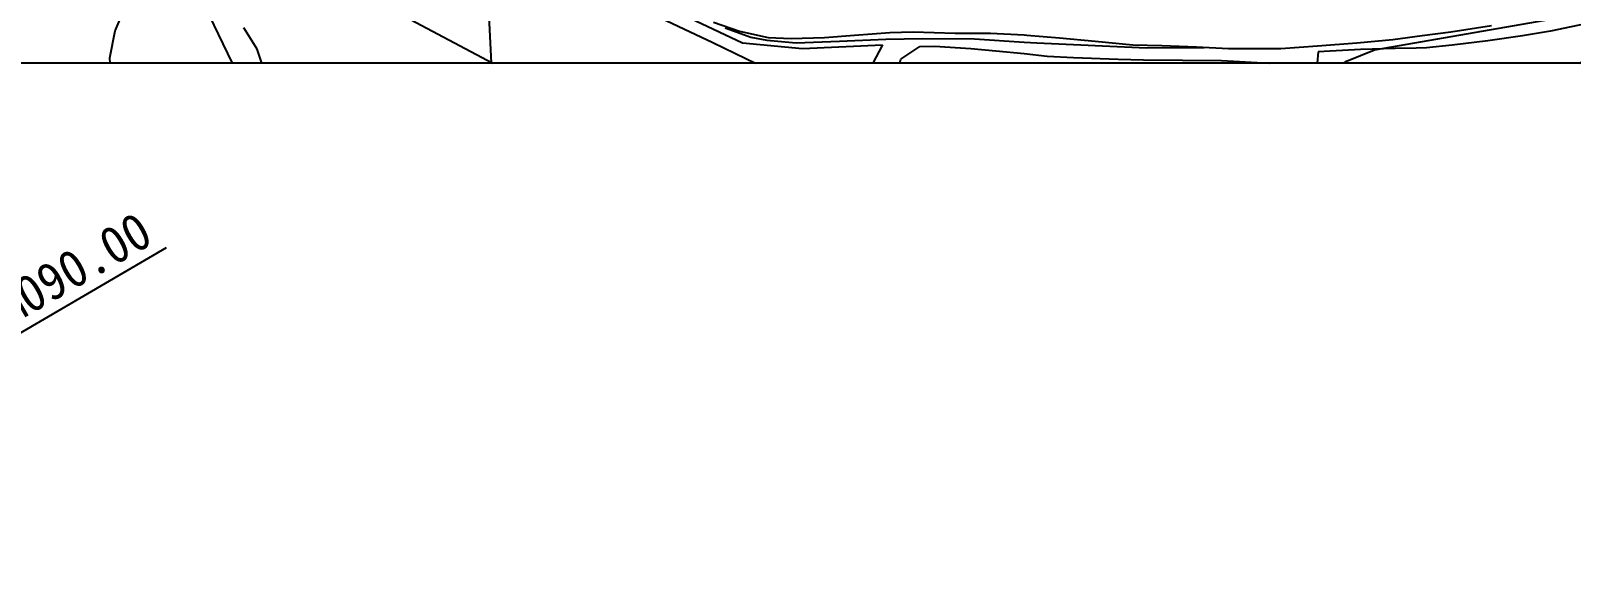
# Model space of a CAD drawing. Header units: millimetres. Extents: x 9574 to 10370, y 1103 to 1809.
# Drawn here: x 9872 to 9975.1, y 1363.4 to 1399.4 of the extents above; entities that cross this region are included whole.
import ezdxf
from ezdxf.enums import TextEntityAlignment as Align
from ezdxf.xclip import XClip

# ---------------------------------------------------------------- set-up
doc = ezdxf.new("R2010")
doc.units = ezdxf.units.MM
doc.header["$LTSCALE"] = 10
doc.header["$MEASUREMENT"] = 0
doc.header["$XCLIPFRAME"] = 2
doc.layers.add('TX-PAPR', color=2, linetype='Continuous', plot=False)
for name, color, linetype in [('TZ-BASE', 253, 'Continuous'), ('TZ-LEAL', 1, 'Continuous'), ('TZ-LEAT', 3, 'Continuous')]:
    doc.layers.add(name, color=color, linetype=linetype)
doc.styles.add('굴림체', font='GulimChe.ttf')

# ---------------------------------------------------------------- blocks, each defined once
blk = doc.blocks.new('JD-SDKSDK43SA')
at = {"layer": 'TZ-BASE'}
for p, q in [((252.7, -234.28), (225.25, 291.38)), ((280, -83.01), (700, -61.07)), ((232.33, -68.53, 79), (250.87, -78.42, 79)), ((249.6, -68.15, 77.85), (261.17, -73.63, 77.85)), ((251.52, -69.98, 78), (259.18, -73.6, 78)), ((227.17, -75.24, 78.97), (224.71, -70.13, 78.97)), ((219.2, -72.83, 79), (219.84, -71.31, 79)), ((303.45, -74.09, 78), (317.95, -71.58, 78)), ((218.85, -74.63, 79), (219.2, -72.83, 79)), ((228.69, -74.06, 77.85), (227.81, -72.62, 77.85)), ((259.22, -72.24, 83.7), (260.96, -72.84, 83.7)), ((260.01, -72.63, 77), (261.72, -73.25, 77)), ((260.96, -72.84, 83.7), (262.88, -73.28, 83.7)), ((266.65, -73.27, 83.7), (268.66, -73.11, 83.7)), ((268.66, -73.11, 83.7), (271.02, -72.94, 83.7)), ((271.02, -72.94, 83.7), (272.59, -72.9, 83.7)), ((272.59, -72.9, 83.7), (275.39, -72.98, 83.7)), ((275.39, -72.98, 83.7), (277.75, -72.98, 83.7)), ((277.75, -72.98, 83.7), (280, -73.1, 83.7)), ((280, -73.1, 83.7), (280.18, -73.11, 83.7)), ((280.18, -73.11, 83.7), (282.38, -73.29, 83.7)), ((297.82, -84.36, 79), (321.46, -72.91, 79)), ((304.67, -73.4, 83.7), (306.64, -73.14, 83.7)), ((306.64, -73.14, 83.7), (308.55, -72.89, 83.7)), ((308.55, -72.89, 83.7), (311.27, -72.48, 83.7)), ((313.35, -73.16, 79.36), (311.04, -73.49, 79.36)), ((315.23, -72.85, 79.36), (313.35, -73.16, 79.36)), ((317.99, -72.28, 79.36), (315.23, -72.85, 79.36)), ((229.15, -75.45, 77.85), (228.69, -74.06, 77.85)), ((259.18, -73.6, 78), (261.4, -74.68, 78)), ((261.17, -73.63, 77.85), (265.18, -74, 77.85)), ((261.72, -73.25, 77), (262.8, -73.45, 77)), ((262.8, -73.45, 77), (264.75, -73.62, 77)), ((262.88, -73.28, 83.7), (264.43, -73.33, 83.7)), ((264.43, -73.33, 83.7), (266.65, -73.27, 83.7)), ((264.75, -73.62, 77), (267.66, -73.51, 77)), ((265.18, -74, 77.85), (270.53, -73.77, 77.85)), ((267.66, -73.51, 77), (270.75, -73.39, 77)), ((270.53, -73.77, 77.85), (269.73, -75.3, 77.85)), ((270.75, -73.39, 77), (273.22, -73.35, 77)), ((271.76, -74.73, 77.66), (273.02, -73.88, 77.66)), ((273.02, -73.88, 77.66), (274.01, -73.85, 77.66)), ((273.22, -73.35, 77), (276.68, -73.36, 77)), ((274.01, -73.85, 77.66), (276.44, -74.01, 77.66)), ((276.44, -74.01, 77.66), (278.12, -74.16, 77.66)), ((276.68, -73.36, 77), (280, -73.58, 77)), ((278.12, -74.16, 77.66), (280, -74.35, 77.66)), ((280, -73.58, 77), (280.85, -73.64, 77)), ((280.85, -73.64, 77), (288.2, -73.97, 77)), ((282.38, -73.29, 83.7), (284.77, -73.53, 83.7)), ((284.77, -73.53, 83.7), (287.29, -73.77, 83.7)), ((287.29, -73.77, 83.7), (289.23, -73.82, 83.7)), ((288.2, -73.97, 77), (292.06, -73.94, 77)), ((289.23, -73.82, 83.7), (291.55, -73.91, 83.7)), ((291.55, -73.91, 83.7), (293.68, -74.01, 83.7)), ((293.68, -74.01, 83.7), (297.19, -74, 83.7)), ((297.19, -74, 83.7), (299.63, -73.83, 83.7)), ((299.63, -73.83, 83.7), (302.27, -73.62, 83.7)), ((302.52, -74.08, 79.36), (299.69, -74.24, 79.36)), ((301.57, -74.86, 78), (303.45, -74.09, 78)), ((302.27, -73.62, 83.7), (304.67, -73.4, 83.7)), ((304.84, -74.02, 79.36), (302.52, -74.08, 79.36)), ((306.23, -73.98, 79.36), (304.84, -74.02, 79.36)), ((306.92, -73.97, 79.36), (306.23, -73.98, 79.36)), ((308.64, -73.79, 79.36), (306.92, -73.97, 79.36)), ((311.04, -73.49, 79.36), (308.64, -73.79, 79.36)), ((218.94, -76.06, 79), (218.85, -74.63, 79)), ((261.4, -74.68, 78), (262.58, -75.28, 78)), ((271.56, -75.62, 77.66), (271.76, -74.73, 77.66)), ((280, -74.35, 77.66), (281.55, -74.52, 77.66)), ((281.55, -74.52, 77.66), (283.32, -74.62, 77.66)), ((283.32, -74.62, 77.66), (286.31, -74.72, 77.66)), ((286.31, -74.72, 77.66), (287.99, -74.78, 77.66)), ((287.99, -74.78, 77.66), (293.21, -74.82, 77.66)), ((293.21, -74.82, 77.66), (298.16, -75.1, 77.66)), ((299.69, -74.24, 79.36), (299.54, -75.9, 79.36)), ((299.64, -76.24, 78), (301.57, -74.86, 78))]:
    blk.add_line(p, q, dxfattribs=at)

msp = doc.modelspace()

# ---------------------------------------------------------------- linework, layer by layer
at = {"layer": 'TX-PAPR', "elevation": -59.38, "flags": 128}
msp.add_lwpolyline([(9658.44, 1547.26), (10358.47, 1547.26), (10358.47, 1397.26), (9658.51, 1397.26), (9658.44, 1547.26)], dxfattribs=at)
at = {"layer": 'TZ-LEAL'}
msp.add_lwpolyline([(9881.07, 1384.9), (9853.68, 1368.87), (9853.68, 1364.87)], dxfattribs=at)

# ---------------------------------------------------------------- block references
at = {"layer": 'TZ-BASE'}
ref = msp.add_blockref('JD-SDKSDK43SA', (9658.47, 1472.26, -59.38), dxfattribs=at)
XClip(ref).set_block_clipping_path([(-0.0310036678, 75), (699.9999999929, 75.0000000632), (699.9999999987, -74.9999999368), (0.0310036678, -75)])

# ---------------------------------------------------------------- texts
at = {"layer": 'TZ-LEAT', "style": '굴림체'}
msp.add_text('서기(현)293km090.00', height=2.5, rotation=30, dxfattribs=at).set_placement((9867.18, 1377.66), align=Align.CENTER)

doc.saveas('drawing.dxf')
